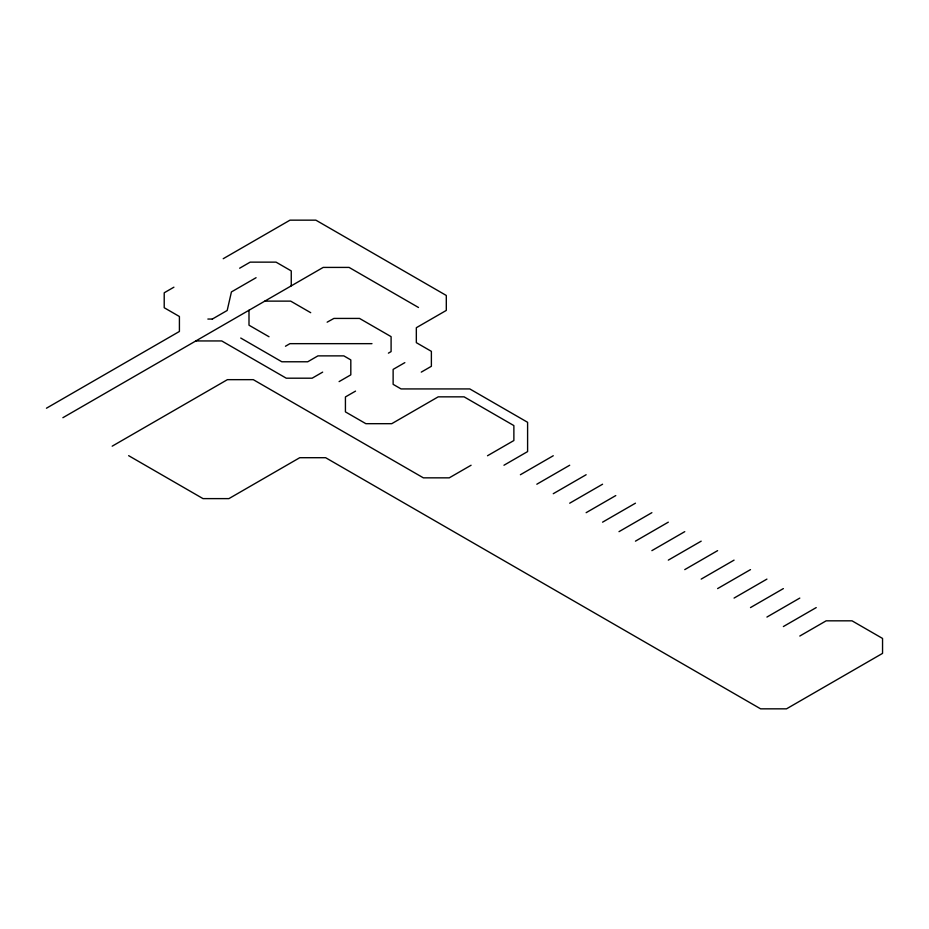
<?xml version="1.0" encoding="UTF-8"?>
<svg xmlns="http://www.w3.org/2000/svg" width="929" height="929" viewBox="0 0 929 929"><rect width="100%" height="100%" fill="white"/><g stroke="black" fill="none" stroke-linecap="round" stroke-linejoin="round"><path stroke-width="1.39" d="M173.909 287.189L164.212 292.786L164.212 307.731L179.413 316.51L179.413 331.456L46.45 408.214M223.215 258.715L289.999 220.161L315.872 220.161L446.303 295.468L446.303 310.414L416.331 327.716L416.331 342.662L431.381 351.348L431.381 366.293L421.278 372.123M239.647 268.214L250.168 262.141L276.052 262.141L291.253 270.92L291.253 285.865M256.079 277.701L231.426 291.927L227.187 310.483L212.335 319.053M62.882 417.702L323.199 267.413L349.083 267.413L418.491 307.487M112.188 446.175L227.408 379.659L253.292 379.659L423.369 477.843L449.253 477.843L471.084 465.243M285.458 346.238L289.929 343.66L371.972 343.66M322.665 372.123L312.144 378.196L286.26 378.196L221.729 340.943L195.845 340.943M339.097 381.61L350.814 374.851L350.814 359.906L343.823 355.877L317.939 355.877L307.731 361.776L281.847 361.776L240.739 338.04M388.403 353.148L391.097 351.592L391.097 336.646L359.523 318.426L333.917 318.426L327.147 322.177M355.54 391.109L345.425 396.938L345.425 411.884L365.863 423.682L391.748 423.682L438.209 396.846L464.094 396.846L513.876 425.587L513.876 440.532L487.516 455.744M404.847 362.635L393.13 369.394L393.13 384.339L401.061 388.926L469.784 388.926L527.602 422.3L527.602 451.587L503.959 465.243M520.391 474.731L553.266 455.744M536.823 484.218L569.698 465.243M553.266 493.705L586.141 474.731M569.698 503.193L602.573 484.218M586.141 512.68L615.776 495.575M602.573 522.168L635.448 503.193M619.004 531.655L651.879 512.68M635.448 541.154L668.311 522.168M651.879 550.642L684.754 531.655M668.311 560.129L701.186 541.154M684.754 569.616L717.618 550.642M701.186 579.104L734.061 560.129M717.618 588.591L750.493 569.616M734.061 598.079L766.924 579.104M750.493 607.578L783.368 588.591M766.924 617.065L799.799 598.079M783.368 626.552L816.231 607.578M799.799 636.04L826.16 620.827L852.032 620.827L882.55 638.444L882.55 653.377L786.503 708.839L760.619 708.839L325.638 457.707L299.753 457.707L228.906 498.618L203.021 498.618L128.632 455.663M264.811 301.124L290.684 301.124L310.704 312.69M207.864 319.053L212.439 319.053M269.015 336.751L248.995 325.196L248.995 310.251"/></g></svg>
